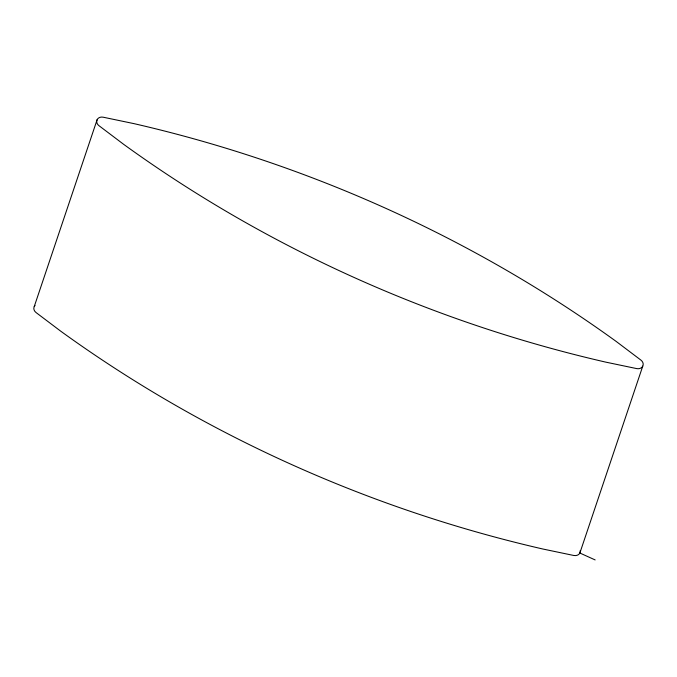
<?xml version="1.0" encoding="UTF-8"?>
<svg xmlns="http://www.w3.org/2000/svg" width="677" height="677" viewBox="0 0 677 677"><rect width="100%" height="100%" fill="white"/><g stroke="black" fill="none" stroke-linecap="round" stroke-linejoin="round"><path stroke-width="1.02" d="M34.248 306.537L97.141 119.651A5.822 4.883 18.6 0 1 103.192 117.206L134.071 123.654A1131.394 948.866 18.6 0 1 616.222 341.462L640.95 360.139A5.822 4.883 18.6 0 1 642.761 366.139L579.867 553.024L595.151 559.93M35.001 305.488A5.822 4.883 18.6 0 0 36.033 312.537L60.778 331.222A1131.394 948.866 18.6 0 0 542.929 549.03L573.825 555.487A5.822 4.883 18.6 0 0 580.257 550.511M97.141 119.651A5.822 4.883 18.6 0 0 98.927 125.651L123.671 144.345A1131.394 948.866 18.6 0 0 605.822 362.144L636.718 368.601A5.822 4.883 18.6 0 0 642.761 366.139"/></g></svg>
